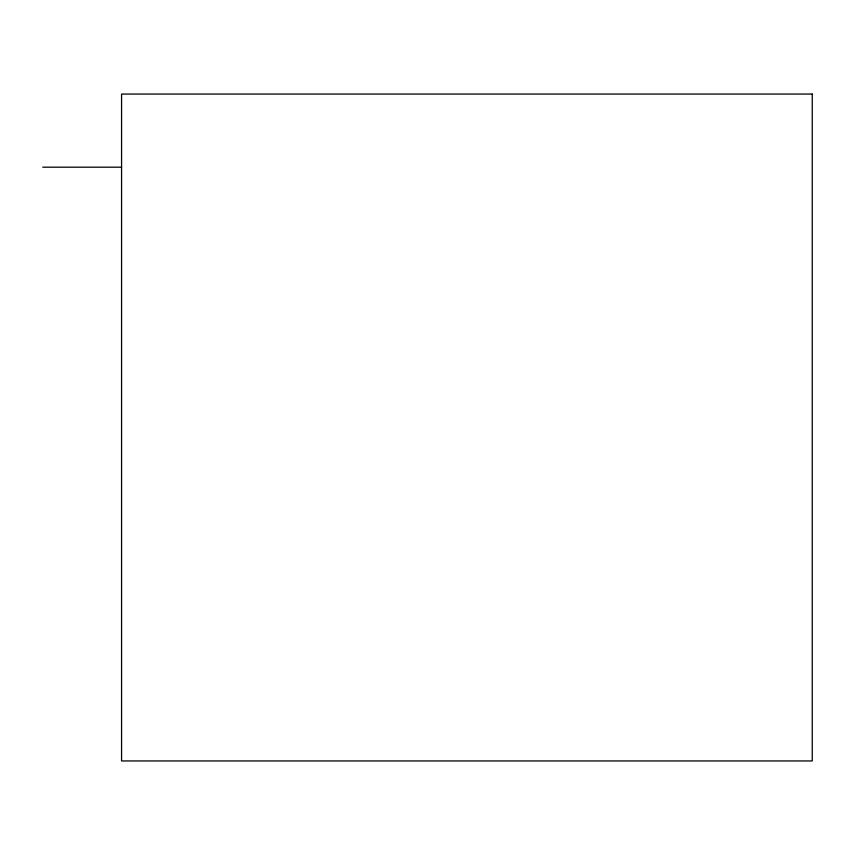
<?xml version="1.0" encoding="UTF-8"?>
<svg xmlns="http://www.w3.org/2000/svg" width="855" height="855" viewBox="0 0 855 855"><rect width="100%" height="100%" fill="white"/><g stroke="black" fill="none" stroke-linecap="round" stroke-linejoin="round"><path stroke-width="1.28" d="M42.75 167.185L121.57 167.185M812.25 94.05L121.57 94.05L121.57 760.95L812.25 760.95L812.25 94.05"/></g></svg>
